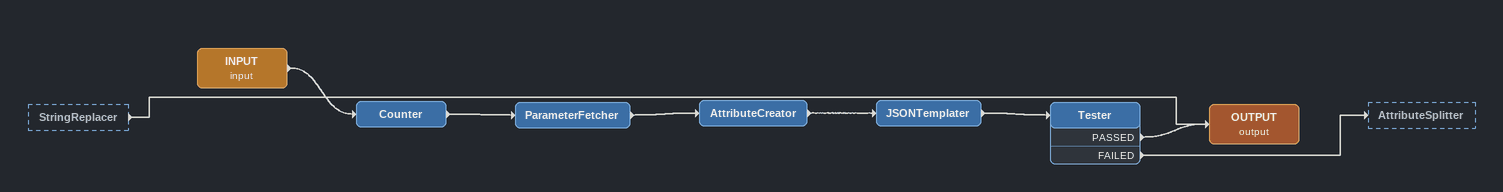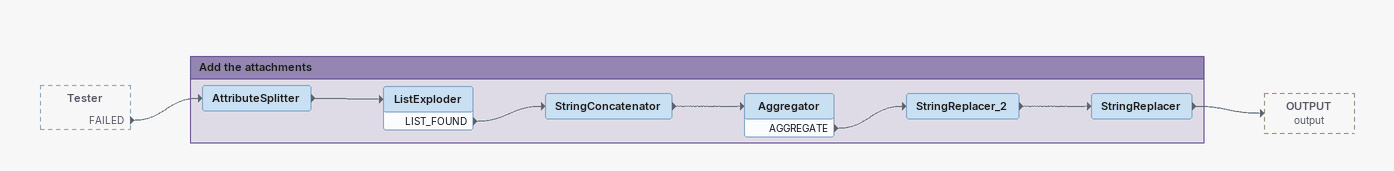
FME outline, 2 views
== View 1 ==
StringReplacer [outside]
    -> OUTPUT (output)
INPUT (input)
    -> Counter
Counter
    -> ParameterFetcher
ParameterFetcher
    -> AttributeCreator
AttributeCreator
    -> JSONTemplater
JSONTemplater
    -> Tester
Tester
    PASSED -> OUTPUT (output)
    FAILED -> AttributeSplitter
OUTPUT (output)

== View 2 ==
Tester [outside]
    FAILED -> AttributeSplitter

Bookmark: Add the attachments
AttributeSplitter
    -> ListExploder
ListExploder
    LIST_FOUND -> StringConcatenator
StringConcatenator
    -> Aggregator
Aggregator
    AGGREGATE -> StringReplacer_2
StringReplacer_2
    -> StringReplacer
StringReplacer
    -> OUTPUT (output)
